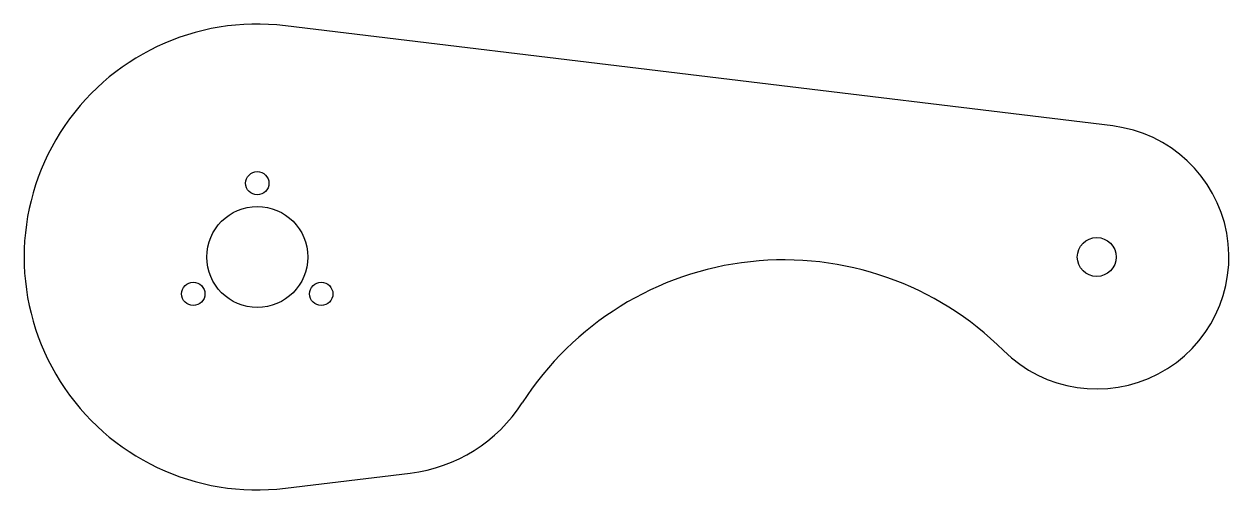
# Model space of a CAD drawing. Header units: millimetres. Extents: x -30 to 125, y -30 to 30.
import ezdxf

# ---------------------------------------------------------------- set-up
doc = ezdxf.new("R2010")
doc.units = ezdxf.units.MM

msp = doc.modelspace()

# ---------------------------------------------------------------- linework, layer by layer
at = {"color": 7, "linetype": 'Continuous', "lineweight": 25}
for p, q in [((110.05, 16.88), (3.61, 29.78)), ((3.61, -29.78), (19.67, -27.83))]:
    msp.add_line(p, q, dxfattribs=at)
for centre, radius in [((0, 9.5), 1.5), ((0, 0), 6.5), ((108, 0), 2.5), ((-8.23, -4.75), 1.5), ((8.23, -4.75), 1.5)]:
    msp.add_circle(centre, radius, dxfattribs=at)
for centre, radius, start, end in [((0, 0), 30, 83.0865, 276.9135), ((108, 0), 17, 225.0991, 83.0865), ((67.76, -40.37), 40, 45.0991, 147.3226), ((17.26, -7.98), 20, 276.9135, 327.3226)]:
    msp.add_arc(centre, radius, start, end, dxfattribs=at)

doc.saveas('drawing.dxf')
